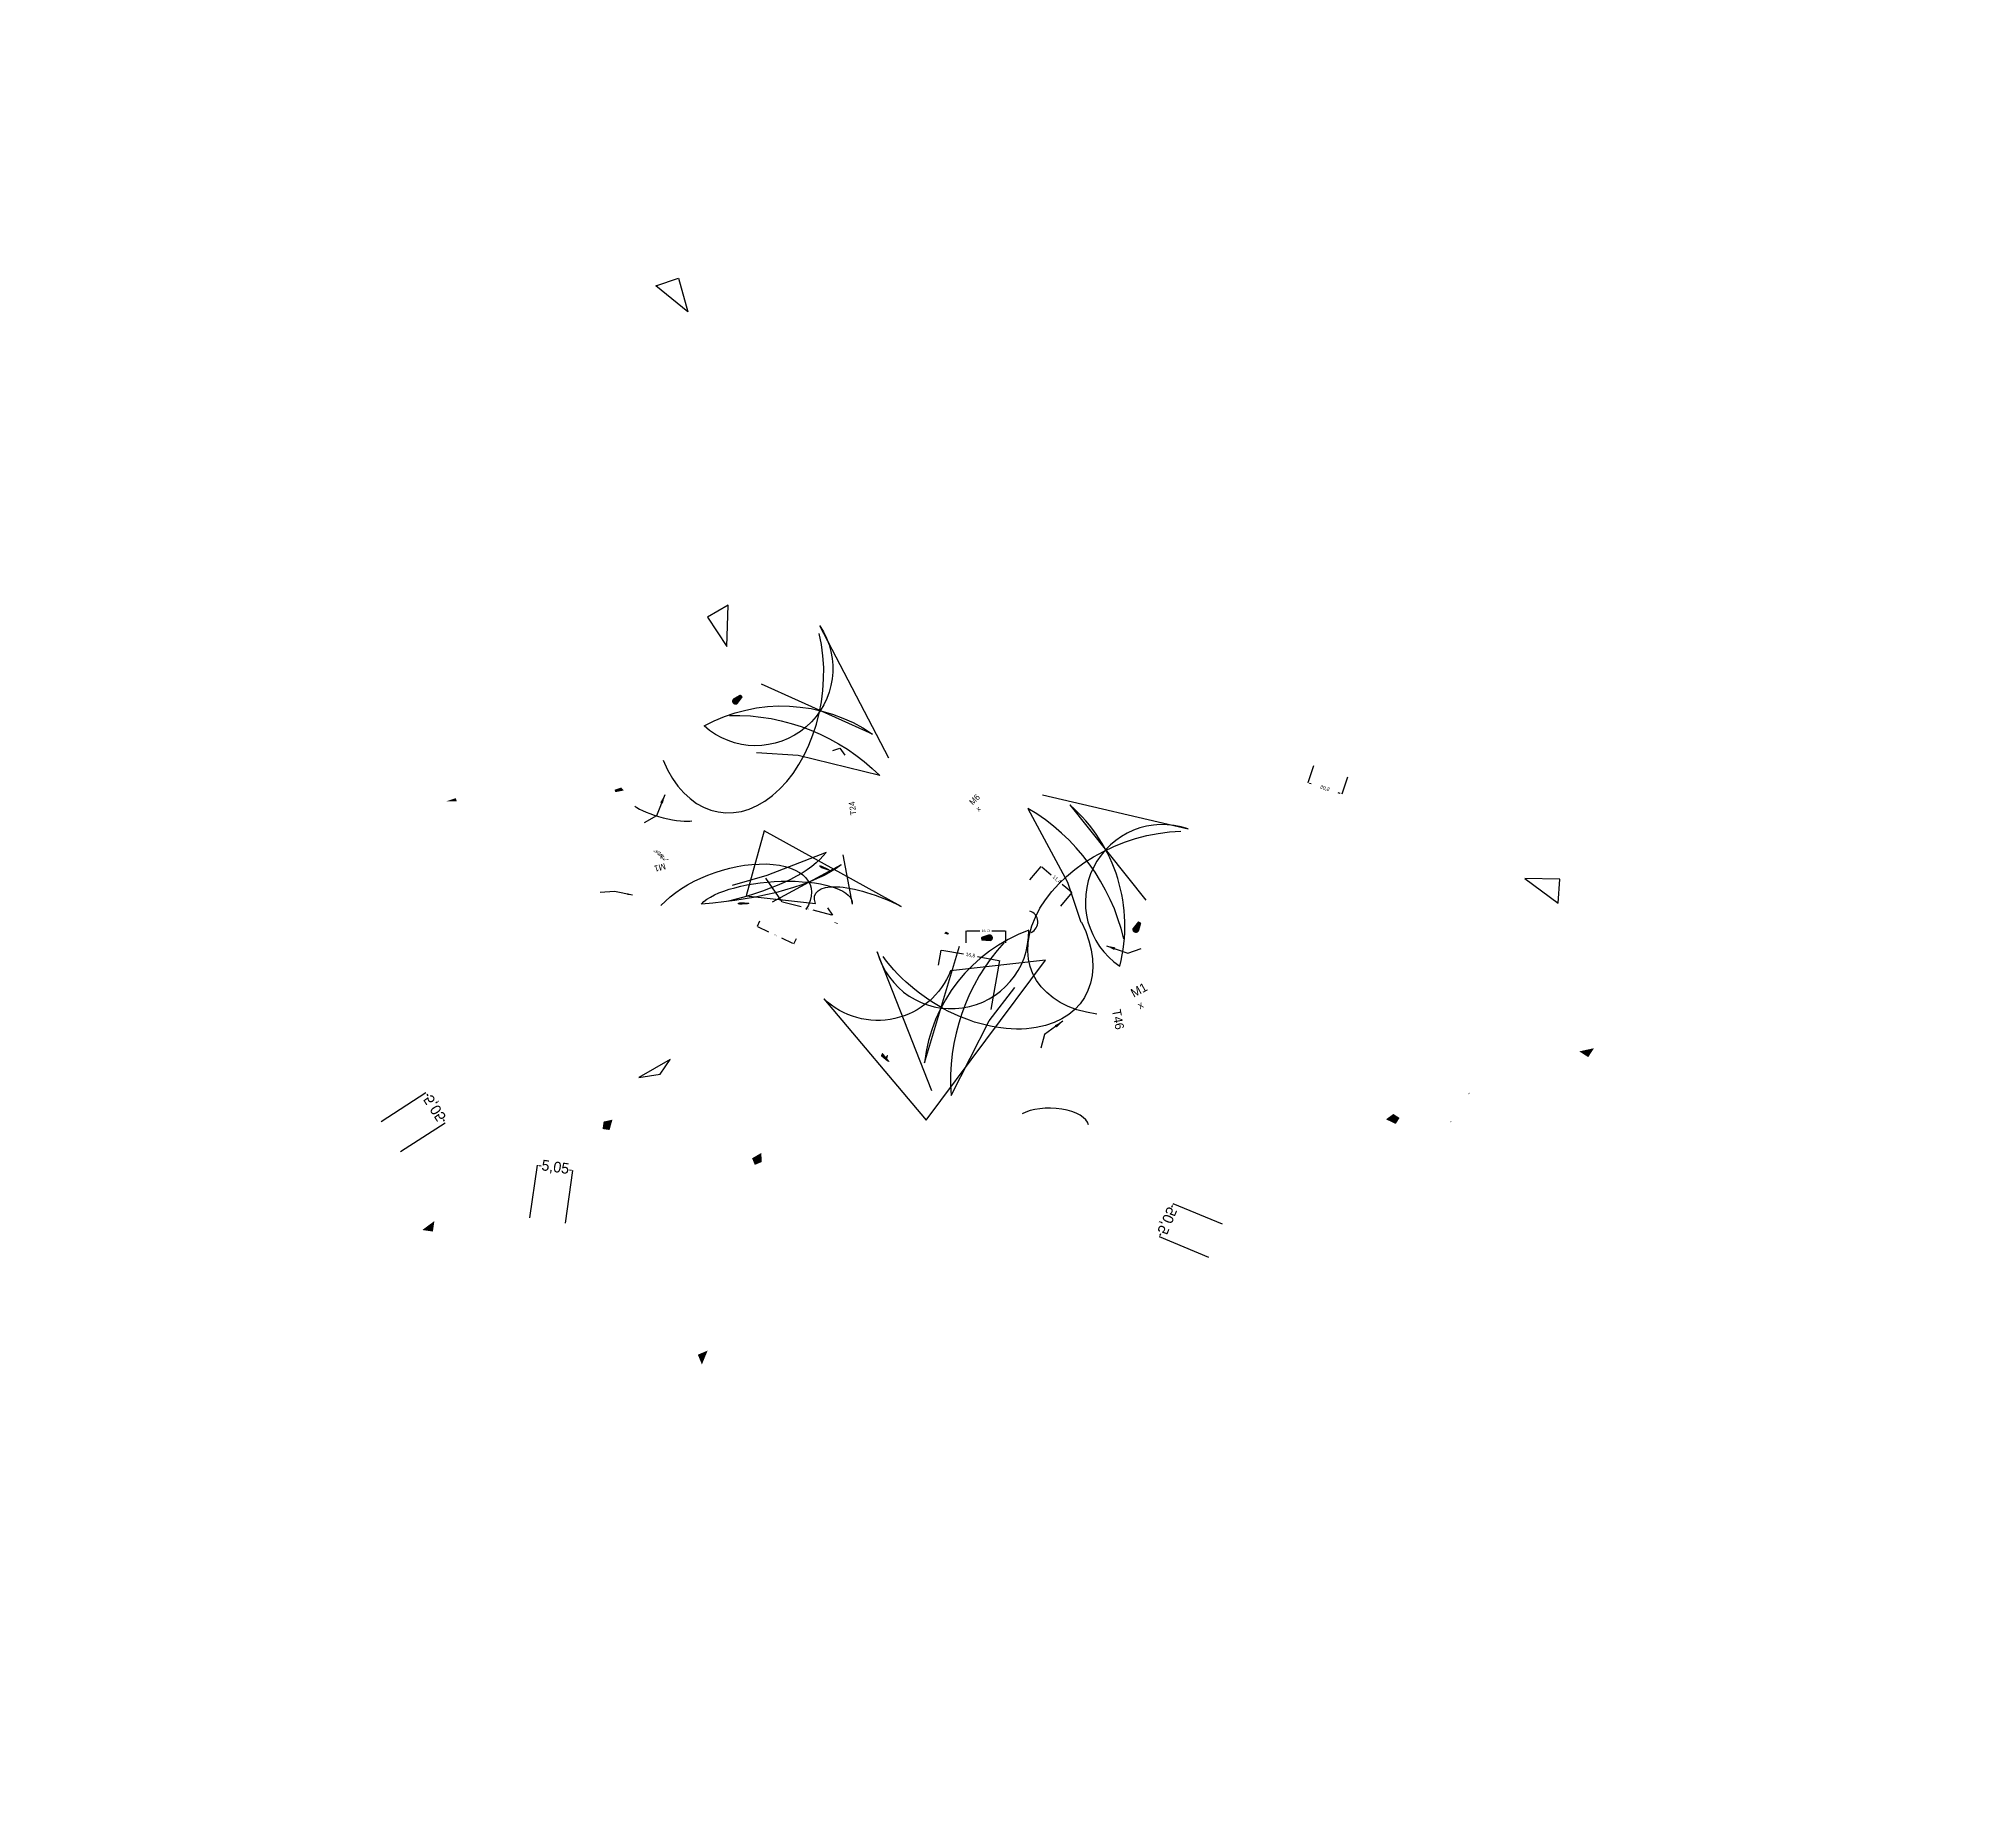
# Model space of a CAD drawing. Header units: millimetres. Extents: x -384 to 435, y -395 to 347.
import ezdxf

# ---------------------------------------------------------------- set-up
doc = ezdxf.new("R2010")
doc.units = ezdxf.units.MM
doc.dimstyles.get("Standard").update_dxf_attribs({"dimtxt": 2.5, "dimasz": 2.5, "dimexe": 1.25, "dimexo": 0.625, "dimtad": 1, "dimcen": 2.5, "dimazin": 3, "dimtfac": 1, "dimtmove": 0, "dimatfit": 3})

# ---------------------------------------------------------------- blocks, each defined once
blk = doc.blocks.new('_CLOSEDFILLED')
at = {"color": 0, "linetype": 'BYBLOCK'}
blk.add_solid([(-1, 0.16), (0, 0), (-1, -0.16)], dxfattribs=at)
blk = doc.blocks.new('*D1')
for p, q in [((7.76, -34.57), (7.76, -29.57)), ((8.01, -29.57), (13.63, -29.57)), ((18.63, -29.57), (24.24, -29.57)), ((24.49, -34.57), (24.49, -29.57))]:
    blk.add_line(p, q)
at = {"layer": 'Defpoints'}
for p in [(7.76, -29.57), (7.76, -34.57), (24.49, -34.57)]:
    blk.add_point(p, dxfattribs=at)
at = {"xscale": 0.25, "yscale": 0.25, "rotation": 180}
blk.add_blockref('_CLOSEDFILLED', (7.76, -29.57), dxfattribs=at)
at = {"xscale": 0.25, "yscale": 0.25}
blk.add_blockref('_CLOSEDFILLED', (24.49, -29.57), dxfattribs=at)
at = {"insert": (16.13, -29.57), "char_height": 1, "attachment_point": 5}
blk.add_mtext('16,73', dxfattribs=at)
blk = doc.blocks.new('*D2')
for p, q in [((-25.93, -47.16), (-25.93, -42.16)), ((-25.68, -42.16), (-25.4, -42.16)), ((-21.4, -42.16), (-21.13, -42.16)), ((-20.88, -47.16), (-20.88, -42.16))]:
    blk.add_line(p, q)
at = {"layer": 'Defpoints'}
for p in [(-25.93, -42.16), (-25.93, -47.16), (-20.88, -47.16)]:
    blk.add_point(p, dxfattribs=at)
at = {"xscale": 0.25, "yscale": 0.25, "rotation": 180}
blk.add_blockref('_CLOSEDFILLED', (-25.93, -42.16), dxfattribs=at)
at = {"xscale": 0.25, "yscale": 0.25}
blk.add_blockref('_CLOSEDFILLED', (-20.88, -42.16), dxfattribs=at)
at = {"insert": (-23.4, -42.16), "char_height": 1, "attachment_point": 5}
blk.add_mtext('5,05', dxfattribs=at)
blk = doc.blocks.new('*D3')
for p, q in [((-1.16, 14.97), (4.16, 18.04)), ((11.39, 6.02), (4.38, 18.17)), ((-9.95, 9.89), (-4.63, 12.97)), ((-8, 6.02), (-10.17, 9.77))]:
    blk.add_line(p, q)
at = {"layer": 'Defpoints'}
for p in [(-10.17, 9.77), (-8, 6.02), (11.39, 6.02)]:
    blk.add_point(p, dxfattribs=at)
at = {"xscale": 0.25, "yscale": 0.25}
for p, rotation in [((4.38, 18.17), 30), ((-10.17, 9.77), 210)]:
    blk.add_blockref('_CLOSEDFILLED', p, dxfattribs=dict(at, rotation=rotation))
at = {"insert": (-2.89, 13.97), "char_height": 1, "attachment_point": 5, "rotation": 30}
blk.add_mtext('16,8', dxfattribs=at)
blk = doc.blocks.new('*D4')
for p, q in [((-3.78, 40.94), (-3.78, 45.94)), ((-3.53, 45.94), (-0.08, 45.94)), ((3.92, 45.94), (7.37, 45.94)), ((7.62, 40.94), (7.62, 45.94))]:
    blk.add_line(p, q)
at = {"layer": 'Defpoints'}
for p in [(-3.78, 45.94), (-3.78, 40.94), (7.62, 40.94)]:
    blk.add_point(p, dxfattribs=at)
at = {"xscale": 0.25, "yscale": 0.25, "rotation": 180}
blk.add_blockref('_CLOSEDFILLED', (-3.78, 45.94), dxfattribs=at)
at = {"xscale": 0.25, "yscale": 0.25}
blk.add_blockref('_CLOSEDFILLED', (7.62, 45.94), dxfattribs=at)
at = {"insert": (1.92, 45.94), "char_height": 1, "attachment_point": 5}
blk.add_mtext('11,4', dxfattribs=at)
blk = doc.blocks.new('B0', base_point=(2.025, 3.42))
blk.add_hatch(color=7).paths.add_polyline_path([(-40.673, -49.711), (-39.173, -49.711), (-39.173, -48.711)])
blk.add_polyline3d([(-27.04, 41.127, 0), (-24.04, 42.127, 2), (-22.04, 39.127, -1)], close=True)
blk.add_arc((-7.533, 4.963), 11.895, -138.85918, -329.41836)
blk.add_solid([(-17.588, -37.924), (-16.588, -37.924), (-17.588, -37.224), (-16.388, -36.924)])
dim = blk.add_linear_dim(base=(-25.928, -42.162), p1=(-25.928, -47.162), p2=(-20.878, -47.162), dimstyle='Standard')
dim.commit()
dim.dimension.update_dxf_attribs({"geometry": '*D2', "text_midpoint": (-23.403, -42.162)})
blk = doc.blocks.new('B1', base_point=(-1.9, -0.33))
h = blk.add_hatch(color=7)
edge = h.paths.add_edge_path()
edge.add_line((6.76, -19.43), (8.76, -19.43))
edge.add_arc((8.76, -18.43), 1, -90, 90)
edge.add_ellipse((6.76, -18.43), major_axis=(0, 1), ratio=0.349961, start_angle=90, end_angle=270)
for points in [[(-20.74, 16.95), (-22.4, -25.09, -0.8826), (19.91, -16.81, -0.283808), (-20.08, 8.76), (0.04, -18.94, 0.056884)], [(12.23, -15.85, -0.205083), (-16.02, 19.93), (1.06, 3.62), (10.92, -2.9, 0.918371)]]:
    blk.add_lwpolyline(points, format="xyb")
at = {"xscale": 2, "yscale": 3, "rotation": 141.98943781136802}
blk.add_blockref('B0', (-6.11, -6.17), dxfattribs=at)
blk.add_leader([(39.13, -5.51), (44.13, -1.51), (48.13, -1.51)], dimstyle='Standard')
blk = doc.blocks.new('B2', base_point=(2.382, 0.392))
at = {"extrusion": (0.01, 0.005, 1)}
h = blk.add_hatch(color=7, dxfattribs=at)
edge = h.paths.add_edge_path()
edge.add_line((-3.731, -23.988), (-1.731, -23.988))
edge.add_arc((-1.731, -22.988), 1, -90, 90)
edge.add_ellipse((-3.731, -22.988), major_axis=(0, 1), ratio=0.4170956, start_angle=90, end_angle=270)
at = {"extrusion": (0, 0, -1)}
blk.add_lwpolyline([(4.364, 7.054, 0.5321879), (26.5, -22.025), (-17.509, -29.572), (-14.15, 26.484)], format="xyb", close=True, dxfattribs=at)
blk.add_ellipse((45.463, -7.858), major_axis=(8.273, 6.362), ratio=0.4582728, start_param=0.1233573, end_param=-3.7645055)
at = {"extrusion": (-0.146579, 0.63861, 0.626251)}
blk.add_solid([(7.914, -24.64), (8.914, -24.64), (7.914, -23.94), (9.114, -23.64)], dxfattribs=at)
at = {"xscale": -1, "rotation": 239.29286672447802}
blk.add_blockref('B1', (8.153, 2.762), dxfattribs=at)
blk.add_text('T46', height=2.5, rotation=320.53896).set_placement((37.51, 27.823))
at = {"insert": (37.675, 35.34), "char_height": 2.5, "attachment_point": 1, "rotation": 68.80515}
blk.add_mtext('M1\\P{\\H2;x}', dxfattribs=at)
dim = blk.add_linear_dim(base=(-3.777, 45.944), p1=(-3.777, 40.944), p2=(7.619, 40.944), dimstyle='Standard')
dim.commit()
dim.dimension.update_dxf_attribs({"geometry": '*D4', "text_midpoint": (1.921, 45.944)})
dim = blk.add_linear_dim(base=(-10.167, 9.767), p1=(-8.002, 6.017), p2=(11.393, 6.017), angle=30, dimstyle='Standard')
dim.commit()
dim.dimension.update_dxf_attribs({"geometry": '*D3', "text_midpoint": (-2.894, 13.967)})

msp = doc.modelspace()

# ---------------------------------------------------------------- linework, layer by layer
msp.add_polyline3d([(-48.515, 46.654, 0), (-45.515, 47.654, 2), (-43.515, 44.654, -1)])
msp.add_arc((33.204, -25.779), 4.871, 294.616726, -287.661713)

# ---------------------------------------------------------------- block references
at = {"extrusion": (0, 0, -1), "xscale": 1.5, "yscale": -1.5, "rotation": 220.11960397442655}
msp.add_blockref('B2', (-2.525, -60.498), dxfattribs=at)
at = {"extrusion": (0.01, 0.005, 1), "xscale": 1.5, "yscale": 1.5, "rotation": 209.8374688662089}
msp.add_blockref('B1', (-62.219, 51.848), dxfattribs=at)
at = {"xscale": 1.5}
for name, p, yscale, rotation in [('B2', (-63.56, -10.546), 0.5, 154.36785834021444), ('B1', (57.545, -6.273), -1.5, 254.59751751598412)]:
    msp.add_blockref(name, p, dxfattribs=dict(at, yscale=yscale, rotation=rotation))

# ---------------------------------------------------------------- texts
msp.add_text('T24', height=2.5, rotation=98.565371).set_placement((-38.519, 19.518))
at = {"insert": (8.787, 25.204), "char_height": 2.5, "attachment_point": 1, "rotation": 44.708525}
msp.add_mtext('M6\\P{\\H2;x}', dxfattribs=at)

# ---------------------------------------------------------------- dimensions: what is measured, and where the dimension line sits
dim = msp.add_linear_dim(base=(7.763, -29.566), p1=(7.763, -34.566), p2=(24.494, -34.566), dimstyle='Standard')
dim.commit()
dim.dimension.update_dxf_attribs({"geometry": '*D1', "text_midpoint": (16.128, -29.566)})

doc.saveas('drawing.dxf')
